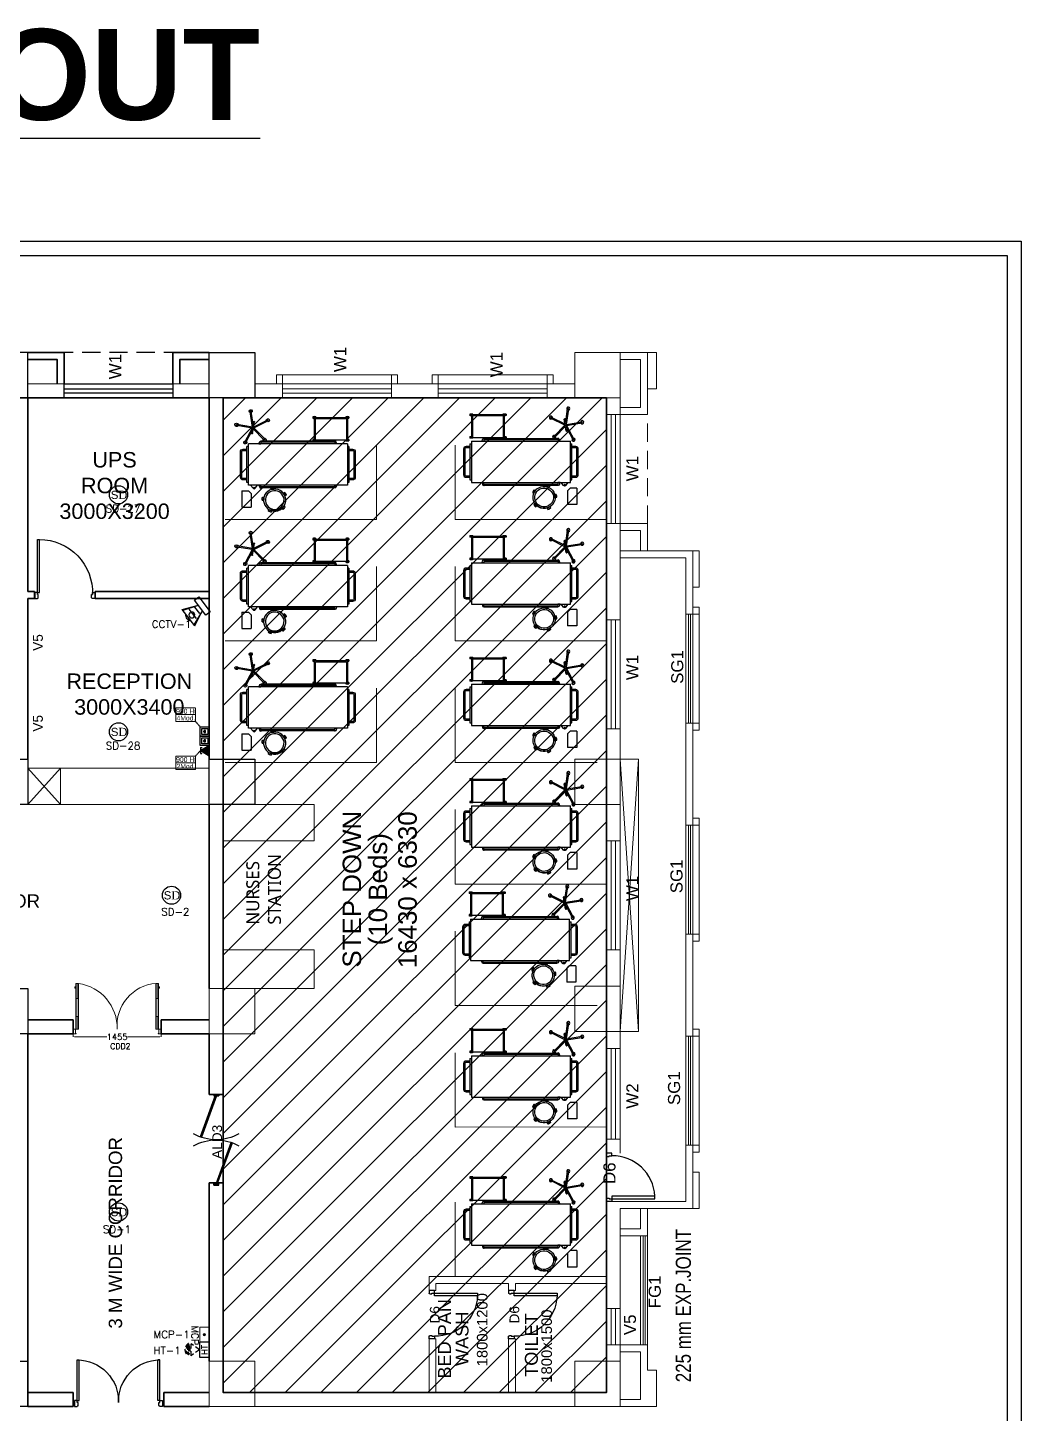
# Model space of a CAD drawing. Extents: x 3505867 to 3988380, y -625948 to -590408.
# Drawn here: x 3777649 to 3794064, y -613296 to -590408 of the extents above; entities that cross this region are included whole.
import ezdxf
from ezdxf.enums import TextEntityAlignment as Align

# ---------------------------------------------------------------- set-up
doc = ezdxf.new("R2010")
doc.units = 0
doc.header["$LTSCALE"] = 6
doc.header["$MEASUREMENT"] = 0
for name, pattern in [('1', [0]), ('CONTINU', [0]), ('DASHED2', [0.375, 0.25, -0.125]), ('HIDDEN', [0.375, 0.25, -0.125])]:
    doc.linetypes.add(name, pattern=pattern)
doc.layers.get('0').update_dxf_attribs({"linetype": 'CONTINUOUS'})
doc.layers.get('Defpoints').update_dxf_attribs({"linetype": 'CONTINUOUS'})
for name, color, linetype, lineweight in [('1200 Door', 144, 'CONTINUOUS', 5), ('D.F', 251, 'CONTINUOUS', 5), ('Double Leaf Door', 4, 'CONTINUOUS', 18), ('FA-BELOW SMOKE DERECTOR', 1, 'CONTINUOUS', 25), ('FA-MNUAL CALL POINT', 10, 'CONTINUOUS', 20), ('WALL', 10, 'CONTINUOUS', 35)]:
    doc.layers.add(name, color=color, linetype=linetype, lineweight=lineweight)
for name, color, linetype in [('Bed', 33, 'CONTINUOUS'), ('Chajja', 7, 'CONTINUOUS'), ('COL', 5, 'CONTINUOUS'), ('DIM', 7, 'CONTINUOUS'), ('DOOR', 44, 'CONTINUOUS'), ('ELE-TEL POINT', 4, 'CONTINUOUS'), ('ELE.LAN POINT', 3, 'CONTINUOUS'), ('FA-ELECTRONIC HOOTER', 6, 'CONTINUOUS'), ('FA-FIRE TEXT', 7, 'CONTINUOUS'), ('FUR', 21, 'CONTINUOUS'), ('JOINERY', 7, 'CONTINUOUS'), ('LV.CC CEMARA', 66, 'CONTINUOUS'), ('Staircase', 7, 'CONTINUOUS'), ('TEXT', 5, 'CONTINUOUS'), ('TITLE', 7, 'CONTINUOUS'), ('Window', 161, 'CONTINUOUS')]:
    doc.layers.add(name, color=color, linetype=linetype)
doc.layers.add('CFT_LOOPING', color=7, linetype='1', lineweight=0, true_color=0xd6d600)
doc.styles.add('ARI', font='')
doc.styles.add('ARIAL', font='')
doc.styles.add('PDF Times New Roman', font='')
doc.styles.add('ROMANS', font='romans.shx')
doc.styles.get("Standard").update_dxf_attribs({"font": 'SIMPLEX'})
doc.styles.get('ARI').set_extended_font_data('Arial')
doc.styles.get('ARIAL').set_extended_font_data('Arial')
doc.styles.get('PDF Times New Roman').set_extended_font_data('Times New Roman')
doc.linetypes.add('ZIGZAG', pattern='A,0.0001,-0.2,[131,ltypeshp.shx,S=0.2,R=0,X=-0.2,Y=0],-0.4,[131,ltypeshp.shx,S=0.2,R=180,X=0.2,Y=0],-0.2', length=0.8001)
doc.dimstyles.new('AEPL1', dxfattribs={"dimtxt": 100, "dimasz": 25, "dimexe": 1.25, "dimexo": 50, "dimtad": 0, "dimdec": 0, "dimtxsty": 'ROMANS', "dimcen": 2.5, "dimclrd": 250, "dimclre": 250, "dimadec": 0, "dimazin": 0, "dimtfac": 1, "dimtdec": 0, "dimtmove": 0, "dimatfit": 3, "dimfxl": 1, "dimlwd": 0, "dimlwe": 0, "dimarcsym": 0})

# ---------------------------------------------------------------- blocks, each defined once
blk = doc.blocks.new('Z$W@#5624')
at = {"layer": 'DOOR'}
for p, q in [((1770, 446), (949, 745)), ((1779, 470), (957, 769)), ((1122, 709), (1113, 685)), ((1610, 518), (1117, 697)), ((0, 499), (25, 499)), ((0, 400), (0, 499)), ((0, 400), (25, 400)), ((19, 429), (28, 453)), ((19, 429), (840, 130)), ((25, 400), (25, 499)), ((28, 453), (849, 154)), ((183, 369), (192, 393)), ((188, 381), (680, 202)), ((1614, 529), (1606, 506)), ((1779, 470), (1770, 446)), ((1798, 499), (1773, 499)), ((1773, 400), (1773, 499)), ((1798, 400), (1773, 400)), ((1798, 400), (1798, 499)), ((685, 214), (676, 190))]:
    blk.add_line(p, q, dxfattribs=at)
at = {"layer": 'DOOR', "color": 145, "extrusion": (0, 0, -1)}
for centre, start_param, end_param in [((0, 449), -0.523599, 0.523599), ((1798, 449), 2.617994, 3.665191)]:
    blk.add_ellipse(centre, major_axis=(899, 0), ratio=1, start_param=start_param, end_param=end_param, dxfattribs=at)
blk = doc.blocks.new('A$C19B8274B')
at = {"layer": 'DOOR'}
for p, q in [((-45, 925), (-80, 925)), ((-80, 50), (-80, 925)), ((-45, 50), (-45, 925)), ((-45, 50), (-80, 50)), ((-955, -50), (-955, -47.5)), ((-940, -35), (-942.5, -35)), ((-60, -35), (-57.5, -35)), ((-45, -50), (-45, -47.5))]:
    blk.add_line(p, q, dxfattribs=at)
for points in [[(-940, 15), (-955, 15), (-955, 50), (-1000, 50), (-1000, -50), (-955, -50)], [(-940, -35), (-940, 15)], [(-60, 15), (-45, 15), (-45, 50), (0, 50), (0, -50), (-45, -50)], [(-60, -35), (-60, 15)]]:
    blk.add_lwpolyline(points, dxfattribs=at)
at = {"layer": 'DOOR', "color": 145}
blk.add_arc((-80, 50), 875, 90, 182.29244, dxfattribs=at)
at = {"layer": 'DOOR'}
for centre, start, end in [((-955, -35), 270, 0), ((-45, -35), 180, 270)]:
    blk.add_arc(centre, 12.5, start, end, dxfattribs=at)
blk = doc.blocks.new('A$C6969112B')
at = {"layer": 'Bed', "color": 8}
for p, q in [((387, 1872), (116, 1872)), ((116, 1872), (116, 1719)), ((387, 1872), (387, 1762)), ((1421, 1704), (1464, 1956)), ((1438, 1701), (1481, 1953)), ((343, 1719), (116, 1719)), ((343, 1719), (387, 1762)), ((428, 1689), (478, 1729)), ((428, 1654), (478, 1615)), ((478, 1766), (1160, 1766)), ((478, 131), (478, 1766)), ((521, 1793), (1116, 1793)), ((521, 1766), (521, 1793)), ((1116, 1766), (1116, 1793)), ((1160, 131), (1160, 1766)), ((1374, 1709), (1186, 1807)), ((1421, 1704), (1194, 1823)), ((1409, 1685), (1229, 1510)), ((1425, 1676), (1242, 1497)), ((1324, 1707), (1324, 1710)), ((1329, 1699), (1522, 1666)), ((1332, 1716), (1525, 1683)), ((1340, 1697), (1343, 1714)), ((1425, 1676), (1538, 1447)), ((1438, 1701), (1691, 1738)), ((1443, 1679), (1554, 1454)), ((1483, 1690), (1694, 1721)), ((1512, 1667), (1515, 1685)), ((1530, 1671), (1531, 1675)), ((55, 1439), (34, 1391)), ((54, 1382), (34, 1391)), ((75, 1430), (54, 1382)), ((75, 1430), (55, 1439)), ((72, 1402), (64, 1406)), ((229, 1539), (227, 1517)), ((227, 1517), (279, 1511)), ((229, 1539), (281, 1533)), ((281, 1533), (279, 1511)), ((429, 1399), (408, 1396)), ((408, 1396), (414, 1344)), ((429, 1399), (436, 1347)), ((432, 1559), (432, 1557)), ((434, 343), (434, 1557)), ((451, 343), (451, 1557)), ((453, 1559), (453, 1557)), ((476, 1595), (476, 1561)), ((1162, 1595), (1162, 1561)), ((1185, 1559), (1185, 1557)), ((1186, 343), (1186, 1557)), ((1204, 343), (1204, 1557)), ((1205, 1559), (1205, 1557)), ((76, 1196), (91, 1212)), ((116, 1161), (76, 1196)), ((130, 1178), (91, 1212)), ((120, 1198), (114, 1191)), ((116, 1161), (130, 1178)), ((347, 1187), (301, 1160)), ((313, 1141), (301, 1160)), ((358, 1168), (313, 1141)), ((358, 1168), (347, 1187)), ((436, 1347), (414, 1344)), ((1234, 703), (1212, 703)), ((1212, 703), (1212, 650)), ((1234, 703), (1234, 676)), ((1605, 703), (1583, 703)), ((1583, 703), (1583, 676)), ((1605, 703), (1605, 650)), ((1223, 650), (1212, 650)), ((1223, 131), (1223, 676)), ((1223, 676), (1594, 676)), ((1223, 659), (1577, 659)), ((1577, 659), (1577, 148)), ((1594, 676), (1594, 131)), ((1605, 650), (1594, 650)), ((432, 340), (432, 343)), ((453, 340), (453, 343)), ((476, 304), (476, 339)), ((1162, 304), (1162, 339)), ((1185, 340), (1185, 343)), ((1205, 340), (1205, 343)), ((1160, 131), (478, 131)), ((521, 105), (521, 131)), ((1116, 105), (521, 105)), ((1116, 105), (1116, 131)), ((1223, 157), (1212, 157)), ((1212, 157), (1212, 105)), ((1234, 105), (1212, 105)), ((1577, 148), (1223, 148)), ((1594, 131), (1223, 131)), ((1234, 131), (1234, 105)), ((1583, 131), (1583, 105)), ((1605, 105), (1583, 105)), ((1605, 157), (1594, 157)), ((1605, 157), (1605, 105))]:
    blk.add_line(p, q, dxfattribs=at)
for points in [[(565, 1793), (565, 1854, -0.414214), (608, 1897), (1029, 1897, -0.414214), (1073, 1854), (1073, 1793)], [(587, 1793), (587, 1854, -0.414214), (608, 1875), (1029, 1875, -0.414214), (1051, 1854), (1051, 1793)], [(476, 1593), (451, 1585, 0.318781), (430, 1563), (430, 1559), (455, 1559), (455, 1563), (476, 1563)], [(1162, 1593), (1186, 1585, -0.318781), (1208, 1563), (1208, 1559), (1182, 1559), (1182, 1563), (1162, 1563)], [(476, 307), (451, 314, -0.318781), (430, 336), (430, 340), (455, 340), (455, 336), (476, 336)], [(1162, 307), (1186, 314, 0.318781), (1208, 336), (1208, 340), (1182, 340), (1182, 336), (1162, 336)], [(1073, 105), (1073, 44, -0.414214), (1029, 0), (608, 0, -0.414214), (565, 44), (565, 105)], [(1051, 105), (1051, 44, -0.414214), (1029, 22), (608, 22, -0.414214), (587, 44), (587, 105)]]:
    blk.add_lwpolyline(points, format="xyb", dxfattribs=at)
for points in [[(432, 1557), (453, 1557)], [(476, 1595), (478, 1595)], [(476, 1561), (478, 1561)], [(1162, 1595), (1160, 1595)], [(1162, 1561), (1160, 1561)], [(1205, 1557), (1185, 1557)], [(432, 343), (453, 343)], [(476, 339), (478, 339)], [(476, 304), (478, 304)], [(1162, 339), (1160, 339)], [(1162, 304), (1160, 304)], [(1205, 343), (1185, 343)]]:
    blk.add_lwpolyline(points, dxfattribs=at)
blk.add_circle((435, 1672), 9.27, dxfattribs=at)
for centre, radius, start, end in [((441, 1672), 21.4, 125.427, 234.573), ((1289, 676), 80.7, 161.0754, 198.9246), ((1158, 676), 80.7, 0, 18.9246), ((1660, 676), 80.7, 161.0754, 180), ((1529, 676), 80.7, 341.0754, 18.9246), ((1289, 131), 80.7, 161.0754, 198.9246), ((1158, 131), 80.7, 341.0754, 0), ((1660, 131), 80.7, 180, 198.9246), ((1529, 131), 80.7, 341.0754, 18.9246)]:
    blk.add_arc(centre, radius, start, end, dxfattribs=at)
at = {"layer": 'Bed', "color": 8, "extrusion": (0, 0, -1)}
for centre, major_axis, start_param, end_param in [((1184, 1818), (18.5, 18.5), 1.608733, 7.212244), ((1474, 1962), (18.5, 18.5), 2.86537, 8.468881), ((1471, 1955), (4.94, 4.94), 4.096329, 5.660611), ((1427, 1691), (194, 194), -0.622575, -0.609545), ((1474, 1954), (4.94, 4.94), -0.609545, 0.954736), ((1189, 1814), (4.94, 4.94), 2.839692, 4.403974), ((1427, 1691), (194, 194), 4.403974, 4.417003), ((1191, 1817), (4.94, 4.94), 4.417003, 5.981285), ((1331, 1705), (4.94, 4.94), 2.525533, 4.096329), ((1331, 1709), (4.94, 4.94), 4.096329, 5.667125), ((1523, 1672), (4.94, 4.94), 0.954736, 2.525533), ((1524, 1676), (4.94, 4.94), -0.61606, 0.954736), ((1699, 1730), (18.5, 18.5), 4.122007, 9.725518), ((1692, 1731), (4.94, 4.94), -0.930219, 0.634062), ((1693, 1728), (4.94, 4.94), 0.647092, 2.211374), ((1427, 1691), (-194, 194), 2.204859, 2.217888), ((114, 1384), (-57.1, 57.1), 5.588367, 6.248962), ((232, 1332), (-182, 20), -0.000636, 6.282549), ((232, 1332), (-123, 123), 4.624291, 5.911682), ((-5, 1437), (-57.1, 57.1), 2.446775, 3.107369), ((232, 1332), (-154, 17), -0.00023, 6.282955), ((261, 1590), (-57.1, 57.1), 3.707499, 4.368094), ((247, 1460), (-57.1, 57.1), 0.565907, 1.226501), ((487, 1380), (-57.1, 57.1), 5.038602, 5.699197), ((357, 1363), (-57.1, 57.1), 1.897009, 2.557604), ((1230, 1499), (18.5, 18.5), 0.352096, 5.955607), ((1234, 1505), (4.94, 4.94), 3.160366, 4.724648), ((1427, 1691), (-194, 194), 4.718133, 4.731162), ((1237, 1502), (4.94, 4.94), 1.583055, 3.147337), ((1549, 1444), (18.5, 18.5), -0.904541, 4.69897), ((1544, 1450), (4.94, 4.94), 1.903729, 3.468011), ((1427, 1691), (194, 194), 1.8907, 1.903729), ((1547, 1451), (4.94, 4.94), 0.326418, 1.8907), ((146, 1236), (-57.1, 57.1), 4.308534, 4.969129), ((61, 1137), (-57.1, 57.1), 1.166941, 1.827536), ((363, 1107), (-57.1, 57.1), 6.205277, 6.865872), ((296, 1220), (-57.1, 57.1), 3.063684, 3.724279)]:
    blk.add_ellipse(centre, major_axis=major_axis, ratio=1, start_param=start_param, end_param=end_param, dxfattribs=at)
blk = doc.blocks.new('1000')
at = {"layer": 'DOOR'}
for p, q in [((0, -111, 0), (0, 0)), ((0, 0), (55, 0, 0)), ((945, 0, 0), (945, -2, 0)), ((1000, 0), (945, 0, 0)), ((1000, -111, 0), (1000, 0)), ((55, -111, 0), (0, -111, 0)), ((55, 0, 0), (55, -3, 0)), ((70, -55, 0), (55, -55, 0)), ((55, -55, 0), (55, -111, 0)), ((55, -111, 0), (55, -1001, 0)), ((111, -111, 0), (55, -111, 0)), ((70, -15, 0), (68, -15, 0)), ((70, -15, 0), (70, -55, 0)), ((111, -1001, 0), (111, -111, 0)), ((930, -15, 0), (930, -55, 0)), ((930, -15, 0), (932, -15, 0)), ((930, -55, 0), (945, -55, 0)), ((945, -55, 0), (945, -111, 0)), ((945, -111, 0), (1000, -111, 0)), ((55, -1001, 0), (111, -1001, 0))]:
    blk.add_line(p, q, dxfattribs=at)
for centre, start_param, end_param in [((55, -15, 0), 3.926897, 5.497693), ((945, -15, 0), -0.785492, 0.785304)]:
    blk.add_ellipse(centre, major_axis=(-8.84, 8.84, 0), ratio=1, start_param=start_param, end_param=end_param, dxfattribs=at)
at = {"layer": 'DOOR', "color": 145}
blk.add_ellipse((71, -128, 0), major_axis=(597, 637, 0), ratio=0.999944, start_param=3.940126, end_param=5.484659, dxfattribs=at)
blk = doc.blocks.new('21500')
at = {"layer": 'DOOR'}
for p, q in [((68, 100), (68, 770)), ((68, 770), (102, 770)), ((102, 100), (102, 770)), ((1398, 100), (1398, 770)), ((1432, 770), (1398, 770)), ((1432, 100), (1432, 770)), ((68, 100), (102, 100)), ((68, 0), (68, 2)), ((82, 15), (80, 15)), ((1432, 100), (1398, 100)), ((1418, 15), (1420, 15)), ((1432, 0), (1432, 2))]:
    blk.add_line(p, q, dxfattribs=at)
for points in [[(82, 65), (68, 65), (68, 100), (22, 100), (22, 0), (68, 0)], [(82, 15), (82, 65)], [(1418, 65), (1432, 65), (1432, 100), (1478, 100), (1478, 0), (1432, 0)], [(1418, 15), (1418, 65)]]:
    blk.add_lwpolyline(points, dxfattribs=at)
at = {"layer": 'DOOR', "color": 145}
for centre, start, end in [((64, 84), 358.4209, 89.721), ((1436, 84), 90.279, 181.5791)]:
    blk.add_arc(centre, 686, start, end, dxfattribs=at)
at = {"layer": 'DOOR'}
for centre, start, end in [((68, 15), 270, 0), ((1432, 15), 180, 270)]:
    blk.add_arc(centre, 12.5, start, end, dxfattribs=at)
blk = doc.blocks.new('*D131')
at = {"layer": 'Defpoints', "color": 0, "linetype": 'ByBlock'}
for p in [(-8510, 7025), (-7055, 7025), (-7055, 6860)]:
    blk.add_point(p, dxfattribs=at)
at = {"layer": 'DIM', "color": 250, "linetype": 'ByBlock', "lineweight": 0}
for p, q in [((-8510, 6975), (-8510, 6859)), ((-7055, 6975), (-7055, 6859)), ((-8485, 6860), (-7952, 6860)), ((-7080, 6860), (-7613, 6860))]:
    blk.add_line(p, q, dxfattribs=at)
at = {"layer": 'DIM', "color": 250, "linetype": 'ByBlock'}
for points in [[(-8485, 6864), (-8485, 6856), (-8510, 6860)], [(-7080, 6856), (-7080, 6864), (-7055, 6860)]]:
    blk.add_solid(points, dxfattribs=at)
at = {"layer": 'DIM', "color": 0, "linetype": 'ByBlock', "insert": (-7783, 6860), "char_height": 100, "attachment_point": 5, "style": 'ROMANS'}
blk.add_mtext('1455', dxfattribs=at)
blk = doc.blocks.new('2000x80')
at = {"layer": 'Double Leaf Door'}
for points in [[(104210, -25358), (104215, -25358), (104215, -25061), (104210, -25061)], [(104254, -25061), (104249, -25061), (104249, -25358), (104254, -25358)], [(105533, -25061), (105538, -25061), (105538, -25358), (105533, -25358)], [(105577, -25358), (105572, -25358), (105572, -25061), (105577, -25061)]]:
    blk.add_hatch(color=6, dxfattribs=at).paths.add_polyline_path(points)
at = {"layer": 'Double Leaf Door', "color": 8}
for p, q in [((104196, -24871), (104196, -24888)), ((104210, -24869), (104198, -24869)), ((104198, -24890), (104210, -24890)), ((104210, -25567), (104210, -24813)), ((104210, -24813), (104254, -24813)), ((104210, -24869), (104210, -24890)), ((104232, -25061), (104232, -24813)), ((104254, -24813), (104254, -25567)), ((105577, -24813), (105533, -24813)), ((105533, -24813), (105533, -25567)), ((105555, -25061), (105555, -24813)), ((105577, -25567), (105577, -24813)), ((105577, -24869), (105589, -24869)), ((105577, -24869), (105577, -24890)), ((105589, -24890), (105577, -24890)), ((105591, -24871), (105591, -24888)), ((104232, -25567), (104232, -25358)), ((105555, -25567), (105555, -25358)), ((104166, -25567), (104166, -25647)), ((104206, -25567), (104166, -25567)), ((104168, -25569), (104168, -25645)), ((104204, -25569), (104168, -25569)), ((104204, -25644), (104204, -25569)), ((104206, -25642), (104206, -25567)), ((104254, -25567), (104210, -25567)), ((105533, -25567), (105577, -25567)), ((105581, -25642), (105581, -25567)), ((105581, -25567), (105621, -25567)), ((105583, -25644), (105583, -25569)), ((105583, -25569), (105619, -25569)), ((105619, -25569), (105619, -25645)), ((105621, -25567), (105621, -25647)), ((104166, -25647), (104206, -25647)), ((104168, -25645), (104206, -25645)), ((104216, -25644), (104204, -25644)), ((104218, -25642), (104206, -25642)), ((104206, -25645), (104216, -25645)), ((104206, -25647), (104218, -25647)), ((104216, -25645), (104216, -25644)), ((104218, -25647), (104218, -25642)), ((105569, -25647), (105569, -25642)), ((105569, -25642), (105581, -25642)), ((105581, -25647), (105569, -25647)), ((105571, -25645), (105571, -25644)), ((105571, -25644), (105583, -25644)), ((105581, -25645), (105571, -25645)), ((105619, -25645), (105581, -25645)), ((105621, -25647), (105581, -25647))]:
    blk.add_line(p, q, dxfattribs=at)
at = {"layer": 'Double Leaf Door', "color": 6}
for p, q in [((104254, -25061), (104210, -25061)), ((104210, -25061), (104210, -25358)), ((104215, -25358), (104215, -25061)), ((104249, -25358), (104249, -25061)), ((104254, -25358), (104254, -25061)), ((105533, -25358), (105533, -25061)), ((105533, -25061), (105577, -25061)), ((105538, -25358), (105538, -25061)), ((105572, -25358), (105572, -25061)), ((105577, -25061), (105577, -25358)), ((104210, -25358), (104254, -25358)), ((105577, -25358), (105533, -25358))]:
    blk.add_line(p, q, dxfattribs=at)
at = {"layer": 'Double Leaf Door', "color": 6, "ltscale": 100}
for p, q in [((104249, -25061), (104249, -25358)), ((105538, -25061), (105538, -25358))]:
    blk.add_line(p, q, dxfattribs=at)
at = {"layer": 'Double Leaf Door', "color": 6}
for points in [[(104210, -25061), (104210, -25358), (104215, -25358), (104215, -25061), (104210, -25061)], [(104254, -25061), (104254, -25358), (104249, -25358), (104249, -25061), (104254, -25061)], [(105533, -25061), (105533, -25358), (105538, -25358), (105538, -25061), (105533, -25061)], [(105577, -25061), (105577, -25358), (105572, -25358), (105572, -25061), (105577, -25061)]]:
    blk.add_lwpolyline(points, dxfattribs=at)
at = {"layer": 'Double Leaf Door', "ltscale": 5000}
for points in [[(104210, -25061), (104210, -25358), (104215, -25358), (104215, -25061), (104210, -25061)], [(105577, -25061), (105577, -25358), (105572, -25358), (105572, -25061), (105577, -25061)]]:
    blk.add_lwpolyline(points, dxfattribs=at)
at = {"layer": 'Double Leaf Door', "color": 8}
for centre, radius, start, end in [((104196, -24880), 3.72, 90, 270), ((104198, -24871), 1.98, 90, 180), ((104198, -24888), 1.98, 180, 270), ((104144, -25555), 750, 359.0321, 81.5724), ((105589, -25509), 698, 94.5944, 184.8011), ((105589, -24871), 1.98, 0, 90), ((105589, -24888), 1.98, 270, 0), ((105591, -24880), 3.72, 270, 90)]:
    blk.add_arc(centre, radius, start, end, dxfattribs=at)
blk = doc.blocks.new('CC CEMARA')
at = {"layer": 'LV.CC CEMARA', "linetype": 'ByBlock'}
for p, q in [((94, -242), (19, -67)), ((19, -67), (104, -231)), ((47, -104), (105, -35)), ((240, -67), (65, -12)), ((232, -76), (65, -12)), ((81, -159), (163, -62)), ((94, -242), (240, -67))]:
    blk.add_line(p, q, dxfattribs=at)
blk.add_lwpolyline([(111, 43), (66, 80), (-66, -80), (-22, -117)], close=True, dxfattribs=at)
blk.add_circle((133, -123), 32.9, dxfattribs=at)
blk.add_arc((132, -124), 66.7, 275.3702, 5.5412, dxfattribs=at)
blk = doc.blocks.new('tel')
at = {"layer": 'ELE-TEL POINT', "ltscale": 30}
h = blk.add_hatch(dxfattribs=at)
h.set_pattern_fill('ANSI31', color=4, scale=19.025387, style=0)
h.set_pattern_definition([(45, (-98.626, 0.184), (-42.7132, 42.7132), [])])
h.paths.add_polyline_path([(-99, 0), (840, 1654), (1778, -3)])
at = {"layer": 'ELE-TEL POINT', "color": 4, "ltscale": 30}
for p, q in [((-99, 0), (840, 1654)), ((1778, -3), (-99, 0)), ((840, 1654), (1778, -3))]:
    blk.add_line(p, q, dxfattribs=at)
at = {"layer": 'ELE-TEL POINT', "color": 4, "ltscale": 12}
for p, q in [((276, 1648), (275, 1398)), ((1404, 1646), (1403, 1396))]:
    blk.add_line(p, q, dxfattribs=at)
at = {"layer": 'ELE-TEL POINT', "color": 4, "linetype": 'Continuous', "ltscale": 12}
blk.add_line((276, 1648), (1404, 1646), dxfattribs=at)
at = {"layer": 'ELE-TEL POINT', "color": 4, "ltscale": 30, "const_width": 95.1}
for points in [[(227, 1363, 1), (323, 1363, 1)], [(1355, 1361, 1), (1451, 1361, 1)]]:
    blk.add_lwpolyline(points, format="xyb", close=True, dxfattribs=at)
blk = doc.blocks.new('Voice')
at = {"layer": 'ELE.LAN POINT', "color": 6}
for points in [[(0, -32), (128, -32), (128, 92), (0, 92)], [(22, -10), (106, -10), (106, 70), (22, 70)], [(77, 21), (70, 21), (70, 12), (58, 12), (58, 21), (51, 21), (51, 39), (77, 39)], [(76, 23), (68, 23), (68, 13), (59, 13), (59, 23), (52, 23), (52, 37), (76, 37)]]:
    blk.add_lwpolyline(points, close=True, dxfattribs=at)
blk = doc.blocks.new('SMOKE DETECTOR')
at = {"layer": 'FA-BELOW SMOKE DERECTOR', "color": 7}
blk.add_circle((931029, -118294), 166, dxfattribs=at)
at = {"layer": 'FA-BELOW SMOKE DERECTOR', "insert": (930887, -118373), "char_height": 150, "attachment_point": 7, "style": 'PDF Times New Roman'}
blk.add_mtext('{\\fArial|b0|i0|c0|p34;S}D', dxfattribs=at)
blk = doc.blocks.new('MCP')
at = {"layer": 'FA-MNUAL CALL POINT'}
h = blk.add_hatch(color=256, dxfattribs=at)
h.set_gradient(color1=(255, 0, 0), color2=(255, 39, 39), centered=1, one_color=1, tint=0.57958)
h.paths.add_polyline_path([(417504, 744464, 1), (417478, 744464, 1)])
blk.add_lwpolyline([(417408, 744516), (417574, 744516), (417574, 744412), (417408, 744412)], close=True, dxfattribs=at)
blk.add_circle((417490, 744464), 13, dxfattribs=at)
at = {"layer": 'FA-MNUAL CALL POINT', "insert": (417500, 744322), "char_height": 75, "width": 244.76, "attachment_point": 8}
blk.add_mtext('MCP', dxfattribs=at)
blk = doc.blocks.new('110DB FIRE HOOTER')
at = {"layer": 'FA-ELECTRONIC HOOTER', "color": 53, "linetype": 'DASHED2'}
for p, q in [((-0.238, 0), (-0.238, -0.311)), ((0.238, 0), (-0.238, 0)), ((-0.238, -0.311), (0.238, -0.311)), ((0.238, -0.311), (0.238, 0))]:
    blk.add_line(p, q, dxfattribs=at)
at = {"layer": 'FA-ELECTRONIC HOOTER', "color": 53, "linetype": 'DASHED2', "ltscale": 0.1}
for p, q in [((0, -0.311), (-0.19, -0.576)), ((0, -0.311), (0.19, -0.576)), ((0.19, -0.576), (-0.19, -0.576))]:
    blk.add_line(p, q, dxfattribs=at)
for radius, start, end in [(0.231, 210.2007, 319.4187), (0.193, 212.22, 327.78), (0.155, 215.2483, 324.7517), (0.118, 220.3172, 319.6828), (0.08, 230.7147, 309.2853)]:
    blk.add_arc((0, -0.536), radius, start, end, dxfattribs=at)
at = {"layer": 'FA-ELECTRONIC HOOTER', "color": 53, "insert": (0.165, -0.247), "char_height": 0.1942, "width": 0.36807, "attachment_point": 1, "rotation": 180}
blk.add_mtext('HT', dxfattribs=at)
blk = doc.blocks.new('CIVIL IVF')
at = {"layer": 'D.F', "linetype": 'ByBlock'}
h = blk.add_hatch(dxfattribs=at)
h.set_pattern_fill('ANSI31', color=8, scale=3333, style=0)
h.set_pattern_definition([(45, (-3042382.2, 734918.8), (-294.59836, 294.59836), [])])
h.paths.add_polyline_path([(-6030, 17415.2), (300, 17415.2), (300, 985.2), (-6030, 985.2)])
at = {"layer": 'Chajja', "color": 8, "linetype": 'HIDDEN', "ltscale": 200}
blk.add_line((-6260, 18165.2), (-9260, 18165.2), dxfattribs=at)
blk.add_line((-6260, 18165.2), (-9260, 18165.2), dxfattribs=at)
at = {"layer": 'COL', "color": 8}
for points in [[(-10010, 17415.2), (-9260, 17415.2), (-9260, 18165.2), (-10010, 18165.2)], [(-5510, 17415.2), (-6260, 17415.2), (-6260, 18165.2), (-5510, 18165.2)], [(-6260, 10700.2), (-6260, 11450.2), (-5510, 11450.2), (-5510, 10700.2)], [(-9260, 1505), (-9260, 755), (-10010, 755), (-10010, 1505)]]:
    blk.add_lwpolyline(points, close=True, dxfattribs=at)
at = {"layer": 'COL', "color": 8, "elevation": 0}
for points in [[(-10010, 10700.2), (-10010, 11450.2), (-9260, 11450.2), (-9260, 10700.2)], [(-10010, 7660.2), (-9260, 7660.2), (-9260, 6910.2), (-10010, 6910.2)]]:
    blk.add_lwpolyline(points, close=True, dxfattribs=at)
at = {"layer": 'D.F', "color": 8, "linetype": 'ByBlock'}
for p, q in [((530, 18165.2), (1130, 18165.2)), ((980, 17140.5, -188437.6), (980, 18165.2, -101230.8)), ((1130, 17565.2, -152397.2), (1130, 18165.2, -101230.8)), ((530, 18050.2), (865, 18050.2)), ((865, 17255.5, -188437.6), (865, 18050.2, -101230.8)), ((-3250, 17795.2), (-5050, 17795.2)), ((-680, 17795.2, -101230.8), (-2480, 17795.2, -101230.8)), ((980, 17565.2), (1130, 17565.2)), ((530, 17255.5, -87206.9), (865, 17255.5, -169035.1)), ((530, 17140.5, -87206.9), (980, 17140.5, -188437.6)), ((530, 15340.2, 4.1), (980, 15340.2, -101226.7)), ((980, 14890.2, -101228.5), (980, 15340.2, -101226.7)), ((530, 15225.2, 4.1), (865, 15225.2, -81824.1)), ((865, 14890.2, -101228.4), (865, 15225.2, -101226.7)), ((530, 14890.2, -101230.8), (1730, 14890.2, -101230.8)), ((1730, 14890.2), (1730, 4025.2)), ((530, 14775.2, -101230.8), (1615, 14775.2, -101230.8)), ((1615, 14775.2), (1615, 4140.2)), ((1730, 13843, -101230.8), (1615, 13843)), ((1830, 13843), (1830, 12043)), ((1730, 10357.7, -101230.8), (1615, 10357.7)), ((1830, 10357.7), (1830, 8557.7)), ((1830, 6872.6), (1830, 5072.6)), ((1730, 5072.6, -101230.8), (1615, 5072.6)), ((300, 4140.2, -101230.8), (1615, 4140.2, -101230.8)), ((530, 4025.2, -101230.8), (1730, 4025.2, -101230.8)), ((865, 4025.2, -101228.4), (865, 3690.2, -101226.7)), ((980, 4025.2, -101228.5), (980, 3575.2, -101226.7)), ((530, 3690.2, 4.1), (865, 3690.2, -81824.1)), ((530, 3575.2, 4.1), (980, 3575.2, -101226.7)), ((530, 1775.2, 4.1), (980, 1775.2, -101226.7)), ((530, 1660.2, 4.1), (865, 1660.2, -81824.1)), ((865, 870.2, -101230.8), (865, 1660.2, -101226.7)), ((980, 1355.2, -101228.4), (980, 1775.2, -101226.7)), ((980, 1355.2, -101230.8), (1130, 1355.2, -101230.8)), ((1130, 755.2, -253628), (1130, 1355.2, -202461.5)), ((530, 870.2, -101230.8), (865, 870.2, -101230.8)), ((530, 755.2, -101230.8), (980, 755.2, -101230.8)), ((980, 755.2, -101230.8), (1130, 755.2, -101230.8))]:
    blk.add_line(p, q, dxfattribs=at)
at = {"layer": 'D.F', "color": 8, "lineweight": 0}
for p, q in [((-220, 17645.2), (-5510, 17645.2)), ((-220, 17415.2), (-5510, 17415.2)), ((300, 11450), (300, 17415.2)), ((530, 11450), (530, 17415.2)), ((300, 7700.2), (300, 10700.2)), ((530, 7700.2), (530, 10700.2)), ((300, 6950), (300, 4940.2)), ((530, 6950), (530, 4940.2)), ((300, 4140.2), (300, 1505)), ((530, 4025.2), (530, 1505)), ((-2630, 2670.2), (-2630, 2900.2)), ((300, 2900.2), (-2630, 2900.2)), ((-2515, 2670.2), (-2515, 2785.2)), ((-1315, 2785.2), (-2515, 2785.2)), ((-1315, 2670.2), (-1315, 2785.2)), ((-1200, 2670.2), (-1200, 2785.2)), ((300, 2785.2), (-1200, 2785.2)), ((-2515, 2670.2), (-2630, 2670.2)), ((-1200, 2670.2), (-1315, 2670.2)), ((-2515, 1870.2), (-2630, 1870.2)), ((-2630, 985.2), (-2630, 1870.2)), ((-2515, 985.2), (-2515, 1870.2)), ((-1200, 1870.2), (-1315, 1870.2)), ((-1315, 985.2), (-1315, 1870.2)), ((-1200, 985.2), (-1200, 1870.2)), ((-5510, 985.2), (-220, 985.2)), ((-5510, 755.2), (-220, 755.2))]:
    blk.add_line(p, q, dxfattribs=at)
at = {"layer": 'D.F', "color": 8, "linetype": 'HIDDEN', "ltscale": 200}
for p, q in [((980, 14890.2, -101230.8), (980, 17140.5, -101230.8)), ((980, 3575.2, -101226.7), (980, 1775.2, -101226.7))]:
    blk.add_line(p, q, dxfattribs=at)
at = {"layer": 'D.F', "color": 8}
for points in [[(-220, 17415.2), (530, 17415.2), (530, 18165.2), (-220, 18165.2)], [(-220, 10700), (530, 10700), (530, 11450), (-220, 11450)], [(-6260, 7660), (-5510, 7660), (-5510, 6910), (-6260, 6910)], [(-220, 7700), (530, 7700), (530, 6950), (-220, 6950)], [(-5510, 1505), (-5510, 755), (-6260, 755), (-6260, 1505)], [(530, 1505), (530, 755), (-220, 755), (-220, 1505)]]:
    blk.add_lwpolyline(points, close=True, dxfattribs=at)
at = {"layer": 'D.F', "color": 8, "linetype": 'ByBlock'}
for points in [[(-5050, 17645.2), (-5050, 17795.2), (-5150, 17795.2), (-5150, 17645.2)], [(-3150, 17645.2), (-3150, 17795.2), (-3250, 17795.2), (-3250, 17645.2)], [(1730, 13843), (1830, 13843), (1830, 13958), (1730, 13958)], [(1730, 11928), (1830, 11928), (1830, 12043), (1730, 12043)], [(1730, 10357.7), (1830, 10357.7), (1830, 10472.7), (1730, 10472.7)], [(1730, 8442.7), (1830, 8442.7), (1830, 8557.7), (1730, 8557.7)], [(1730, 6872.6), (1830, 6872.6), (1830, 6987.6), (1730, 6987.6)], [(1730, 4957.6), (1830, 4957.6), (1830, 5072.6), (1730, 5072.6)]]:
    blk.add_lwpolyline(points, dxfattribs=at)
at = {"layer": 'D.F', "color": 8, "linetype": 'Continuous'}
for points in [[(-3250, 17645.2), (-3250, 17415.2), (-5050, 17415.2), (-5050, 17645.2)], [(-2480, 17645.2), (-2480, 17415.2), (-680, 17415.2), (-680, 17645.2)], [(-3250, 17565.2), (-3250, 17495.2), (-5050, 17495.2), (-5050, 17565.2)], [(-2480, 17565.2), (-2480, 17495.2), (-680, 17495.2), (-680, 17565.2)], [(530, 11950), (300, 11950), (300, 13750), (530, 13750)], [(450, 11950), (380, 11950), (380, 13750), (450, 13750)], [(1690, 13843), (1655, 13843), (1655, 12043), (1690, 12043)], [(1690, 10357.7), (1655, 10357.7), (1655, 8557.7), (1690, 8557.7)], [(530, 8300.2), (300, 8300.2), (300, 10100.2), (530, 10100.2)], [(450, 8300.2), (380, 8300.2), (380, 10100.2), (450, 10100.2)], [(1690, 6872.6), (1655, 6872.6), (1655, 5072.6), (1690, 5072.6)], [(530, 5170.2), (300, 5170.2), (300, 6670.2), (530, 6670.2)], [(450, 5170.2), (380, 5170.2), (380, 6670.2), (450, 6670.2)]]:
    blk.add_lwpolyline(points, close=True, dxfattribs=at)
at = {"layer": 'D.F', "color": 8, "linetype": 'ByBlock'}
for points, elevation in [([(-2480, 17645.2), (-2480, 17795.2), (-2580, 17795.2), (-2580, 17645.2)], -101230.8), ([(-580, 17645.2), (-580, 17795.2), (-680, 17795.2), (-680, 17645.2)], -101230.8), ([(1730, 14890.2), (1830, 14890.2), (1830, 14290.6), (1730, 14290.6)], -202461.5), ([(1730, 13843), (1830, 13843), (1830, 13958), (1730, 13958)], -101230.8), ([(830, 11450), (530, 6950)], 27934.8), ([(830, 6950), (530, 11450)], 27934.8), ([(1730, 10357.7), (1830, 10357.7), (1830, 10472.7), (1730, 10472.7)], -101230.8), ([(1730, 4957.6), (1830, 4957.6), (1830, 5072.6), (1730, 5072.6)], -101230.8), ([(1730, 4625.2), (1830, 4625.2), (1830, 4025.2), (1730, 4025.2)], -101230.8)]:
    blk.add_lwpolyline(points, dxfattribs=dict(at, elevation=elevation))
at = {"layer": 'D.F', "color": 8, "linetype": 'Continuous'}
for points, elevation in [([(530, 17140.2), (300, 17140.2), (300, 15340.2), (530, 15340.2)], 4.1), ([(450, 17140.2), (380, 17140.2), (380, 15340.2), (450, 15340.2)], 4.1), ([(940, 3575.2), (905, 3575.2), (905, 1775.2), (940, 1775.2)], -101227.2), ([(300, 1775.2), (530, 1775.2), (530, 2375.2), (300, 2375.2)], 4.1), ([(300, 1775.2), (530, 1775.2), (530, 2375.2), (300, 2375.2)], 4.1), ([(380, 1775.2), (450, 1775.2), (450, 2375.2), (380, 2375.2)], 4.1), ([(380, 1775.2), (450, 1775.2), (450, 2375.2), (380, 2375.2)], 4.1)]:
    blk.add_lwpolyline(points, close=True, dxfattribs=dict(at, elevation=elevation))
at = {"layer": 'D.F', "color": 8, "linetype": 'ZIGZAG', "ltscale": 10, "flags": 128}
for points in [[(-6000, 15407.7), (-3500.5, 15407.7), (-3500.5, 16636.4)], [(300, 15407.7), (-2199.5, 15407.7), (-2199.5, 16636.4)], [(-6000, 13400.2), (-3500.5, 13400.2), (-3500.5, 14628.9)], [(300, 13400.2), (-2199.5, 13400.2), (-2199.5, 14628.9)], [(-6000, 11392.7), (-3500.5, 11392.7), (-3500.5, 12621.4)], [(150, 11392.7), (-2199.5, 11392.7), (-2199.5, 12621.4)], [(300, 9385.2), (-2199.5, 9385.2), (-2199.5, 10613.9)], [(150, 7377.7), (-2199.5, 7377.7), (-2199.5, 8606.4)], [(300, 5374.2), (-2199.5, 5370.2), (-2199.5, 6598.9)], [(300, 2900.2), (-2199.5, 2900.2), (-2199.5, 4128.9)]]:
    blk.add_lwpolyline(points, dxfattribs=at)
at = {"layer": 'D.F', "color": 8, "linetype": 'ByBlock'}
for points in [[(1615, 13843), (1615, 12043), (1730, 12043), (1730, 13843)], [(1615, 10357.7), (1615, 8557.7), (1730, 8557.7), (1730, 10357.7)], [(1615, 6872.6), (1615, 5072.6), (1730, 5072.6), (1730, 6872.6)]]:
    blk.add_lwpolyline(points, close=True, dxfattribs=at)
for points, elevation in [([(530, 6950), (530, 11450), (830, 11450), (830, 6950)], 27934.8), ([(865, 3575.2), (865, 1775.2), (980, 1775.2), (980, 3575.2)], -101227.2)]:
    blk.add_lwpolyline(points, close=True, dxfattribs=dict(at, elevation=elevation))
at = {"layer": 'D.F', "color": 8, "lineweight": 0, "ltscale": 15}
for points in [[(-4530, 10100.2), (-4530, 10700.2), (-6030, 10700.2), (-6030, 10100.2)], [(-4530, 7660), (-4530, 8300), (-6030, 8300), (-6030, 7660)]]:
    blk.add_lwpolyline(points, close=True, dxfattribs=at)
at = {"layer": 'FUR', "color": 8, "lineweight": 0, "ltscale": 15, "elevation": 0}
for points in [[(-9260, 10700.2), (-9260, 11300.2), (-8720, 11300.2), (-8720, 10700.2)], [(-6260, 10700.2), (-6260, 11300.2), (-9260, 11300.2), (-9260, 10700.2)]]:
    blk.add_lwpolyline(points, close=True, dxfattribs=at)
at = {"layer": 'Staircase', "color": 8, "lineweight": 0, "elevation": 0}
for points in [[(-8720, 10700.2), (-9260, 11300.2)], [(-9260, 10700.2), (-8720, 11300.2)]]:
    blk.add_lwpolyline(points, dxfattribs=at)
at = {"layer": 'WALL', "color": 8, "lineweight": 0}
for p, q in [((-6260, 17645.2), (-9260, 17645.2)), ((-6260, 17415.2), (-9260, 17415.2)), ((-6260, 14215.2), (-6260, 17415.2)), ((-6260, 11450.2), (-6260, 14100.2))]:
    blk.add_line(p, q, dxfattribs=at)
at = {"layer": 'WALL', "color": 8, "linetype": 'ByBlock'}
for p, q in [((-9260, 17415.2), (-9260, 14215.2)), ((-9260, 14215.3), (-9260, 17415.2)), ((-6030, 11450.2), (-6030, 17415.2)), ((-9145.2, 14215.2), (-9260, 14215.2)), ((-9145.2, 14100.2), (-9145.2, 14215.2)), ((-6260, 14215.2), (-8145, 14215.2)), ((-8145, 14215.2), (-8145, 14100.2)), ((-9260, 11450.2), (-9260, 14100.3)), ((-9145.2, 14100.2), (-9260, 14100.2)), ((-9260, 14100.2), (-9260, 11450.2)), ((-6260, 14100.2), (-8145, 14100.2)), ((-6260, 7660), (-6260, 10700.2)), ((-6030, 7660), (-6030, 10700.2)), ((-8510, 7140), (-9260, 7140)), ((-8510, 7140), (-9260, 7140)), ((-8510, 6910), (-8510, 7140)), ((-8510, 6910), (-8510, 7140)), ((-7055, 6910), (-7055, 7140)), ((-6260, 7140), (-7055, 7140)), ((-7055, 6910), (-7055, 7140)), ((-6260, 7140), (-7055, 7140)), ((-9260, 755.2), (-9260, 6910.2)), ((-8510, 6910), (-9260, 6910)), ((-6260, 6910), (-7055, 6910)), ((-6260, 5909.8), (-6260, 6910)), ((-6030, 5909.8), (-6030, 6910)), ((-6030, 5909.8), (-6260, 5909.8)), ((-6030, 4449.8), (-6260, 4449.8)), ((-6260, 1505), (-6260, 4449.8)), ((-6030, 1505), (-6030, 4449.8)), ((-9260, 1505), (-9260, 1970.2)), ((-8510, 985.2), (-9260, 985.2)), ((-8510, 985.2), (-9260, 985.2)), ((-8510, 755.2), (-8510, 985.2)), ((-8510, 755.2), (-8510, 985.2)), ((-7010, 755.2), (-7010, 985.2)), ((-6260, 985.2), (-7010, 985.2)), ((-7010, 755.2), (-7010, 985.2)), ((-6260, 985.2), (-7010, 985.2)), ((-8510, 755.2), (-9260, 755.2)), ((-8510, 755.2), (-9260, 755.2)), ((-6260, 755.2), (-7010, 755.2)), ((-6260, 755.2), (-7010, 755.2))]:
    blk.add_line(p, q, dxfattribs=at)
for points in [[(-9260, 18165.2), (-8660, 18165.2), (-8660, 17645.2)], [(-9260, 18165.2), (-8660, 18165.2), (-8660, 17645.2)], [(-9260, 18050.2), (-8775, 18050.2), (-8775, 17645.2)], [(-9260, 18050.2), (-8775, 18050.2), (-8775, 17645.2)], [(-11669.8, 17415.2), (-6260, 17415.2), (-6260, 11450.2)]]:
    blk.add_lwpolyline(points, dxfattribs=at)
at = {"layer": 'WALL', "color": 8, "linetype": 'ByBlock', "elevation": 0}
for points in [[(-6260, 18165.2), (-6860, 18165.2), (-6860, 17645.2)], [(-6260, 18165.2), (-6860, 18165.2), (-6860, 17645.2)], [(-6260, 18050.2), (-6745, 18050.2), (-6745, 17645.2)], [(-6260, 18050.2), (-6745, 18050.2), (-6745, 17645.2)]]:
    blk.add_lwpolyline(points, dxfattribs=at)
at = {"layer": 'WALL', "color": 8, "linetype": 'ByBlock'}
blk.add_lwpolyline([(-6030, 17415.2), (300, 17415.2), (300, 985.2), (-6030, 985.2)], close=True, dxfattribs=at)
at = {"layer": 'Window', "color": 8, "linetype": 'Continuous'}
for points in [[(-6860, 17645.2), (-6860, 17415.2), (-8660, 17415.2), (-8660, 17645.2)], [(-6860, 17645.2), (-6860, 17415.2), (-8660, 17415.2), (-8660, 17645.2)], [(-6860, 17565.2), (-6860, 17495.2), (-8660, 17495.2), (-8660, 17565.2)], [(-6860, 17565.2), (-6860, 17495.2), (-8660, 17495.2), (-8660, 17565.2)]]:
    blk.add_lwpolyline(points, close=True, dxfattribs=at)
at = {"layer": 'D.F', "color": 8, "rotation": 90}
for p in [(-3848, 15495.9), (-3848, 13488.4), (-3848, 11480.9)]:
    blk.add_blockref('A$C6969112B', p, dxfattribs=at)
at = {"layer": 'D.F', "color": 8, "xscale": -1, "rotation": 270}
for p in [(-2061.2, 15539.5), (-2061.2, 13532), (-2061.2, 11524.5), (-2061.2, 9517), (-2074.4, 7645.6), (-2061.2, 5388.3), (-2061.2, 2941.8)]:
    blk.add_blockref('A$C6969112B', p, dxfattribs=at)
at = {"layer": 'D.F', "color": 8, "linetype": 'Continuous'}
for name, p, xscale, yscale, zscale, rotation in [('Z$W@#5624', (-6520, 5909.8), 0.8343726266175508, 0.8343726266175508, 0.8343726266175508, 270), ('1000', (300, 4140.2, -101230.8), 0.7999999984167698, 0.7999999984167698, 0.7999999984167698, 90.0000132735122), ('1000', (-2630, 2670.2), -0.7999999988824318, 0.7999999986495823, 0.7999999999883585, 89.99998672648763), ('1000', (-1315, 2670.2), -0.7999999988824318, 0.7999999986495823, 0.7999999999883585, 89.99998672648763)]:
    blk.add_blockref(name, p, dxfattribs=dict(at, xscale=xscale, yscale=yscale, zscale=zscale, rotation=rotation))
at = {"layer": 'DOOR', "color": 8, "linetype": 'Continuous', "xscale": -1, "rotation": 359.9999999999843}
blk.add_blockref('A$C19B8274B', (-9145, 14150.2), dxfattribs=at)
at = {"layer": 'DOOR', "color": 8, "linetype": 'Continuous', "xscale": -1}
blk.add_blockref('21500', (-7010, 755.2), dxfattribs=at)
blk.add_blockref('21500', (-7010, 755.2), dxfattribs=at)
at = {"layer": 'Double Leaf Door', "color": 8}
blk.add_blockref('2000x80', (-112675.9, 32557.2), dxfattribs=at)
at = {"layer": '1200 Door', "color": 8, "linetype": 'ByBlock', "style": 'ROMANS'}
blk.add_text('CDD2', height=94.18, dxfattribs=at).set_placement((-7896.2, 6659.3, -35804.4))
at = {"layer": 'D.F', "color": 8, "style": 'ARIAL', "width": 1}
for s, height, p in [('W1', 200, (-3998.9, 17841.8)), ('W1', 200, (-1415.8, 17755.1)), ('W1', 200, (829.5, 16037.7, 4.1)), ('W1', 200, (829.5, 12753.3)), ('SG1', 200, (1571.1, 12691.3)), ('SG1', 200, (1558.7, 9232.9)), ('W1', 200, (829.5, 9103.4)), ('SG1', 200, (1517.6, 5733.2)), ('W2', 200, (829.5, 5673.5)), ('ALD3', 161.2, (-6050, 4844.4)), ('D6', 200, (450.2, 4429.2, -202461.5)), ('FG1', 200, (1198.5, 2376.6)), ('D6', 161.2, (-2454.8, 2125.7)), ('D6', 161.2, (-1139.8, 2125.7)), ('V5', 200, (788.5, 1932.5, 4.1)), ('V5', 200, (788.5, 1932.5, 4.1))]:
    blk.add_text(s, height=height, rotation=90, dxfattribs=at).set_placement(p)
at = {"layer": 'D.F', "color": 8, "linetype": 'Continuous', "style": 'ARIAL'}
for s, p in [('STEP DOWN', (-3751.2, 9300)), ('16430 x 6330', (-2832.9, 9290.2)), ('(10 Beds)', (-3322.3, 9300))]:
    blk.add_text(s, height=306.13, rotation=90, dxfattribs=at).set_placement(p, align=Align.CENTER)
at = {"layer": 'D.F', "color": 8, "style": 'ARI', "width": 0.8}
blk.add_text('225 mm EXP.JOINT', height=250, rotation=90, dxfattribs=at).set_placement((1771.1, 1156, 101230.8), align=Align.BOTTOM_LEFT)
at = {"layer": 'D.F', "color": 8, "linetype": 'Continuous', "style": 'ARIAL'}
for s, p in [('1800x1200', (-1839.3, 2023, 0)), ('1800x1500', (-774.8, 1752.6, 101230.8))]:
    blk.add_text(s, height=175, rotation=90, dxfattribs=at).set_placement(p, align=Align.TOP_CENTER)
for s, p in [('BED PAN', (-2203.1, 1872.5, 0)), ('WASH', (-1914, 1872.5, 0)), ('TOILET', (-768.1, 1768.5, 101230.8))]:
    blk.add_text(s, height=214.29, rotation=90, dxfattribs=at).set_placement(p, align=Align.BOTTOM_CENTER)
at = {"layer": 'D.F', "color": 8, "linetype": 'Continuous', "insert": (-5074.5, 8713.7), "char_height": 214.291, "width": 161.6, "attachment_point": 7, "rotation": 90, "style": 'ARIAL'}
blk.add_mtext('{\\fSegoe Script|b0|i0|c0|p34;NURSES STATION}', dxfattribs=at)
at = {"layer": 'DIM', "color": 8, "char_height": 255, "width": 2294.815, "attachment_point": 5, "style": 'ARIAL'}
for s, insert in [('UPS\\PROOM 3000X3200', (-7825.2, 15966.4)), ('RECEPTION\\P3000X3400', (-7581.3, 12521.2))]:
    blk.add_mtext(s, dxfattribs=dict(at, insert=insert))
at = {"layer": 'JOINERY', "color": 8, "style": 'ARIAL', "width": 1}
for s, height, p in [('W1', 200, (-7715.7, 17722.6)), ('W1', 200, (-7715.7, 17722.6)), ('V5', 161.2, (-9010.5, 13236.9)), ('V5', 161.2, (-9010.5, 11902.8))]:
    blk.add_text(s, height=height, rotation=90, dxfattribs=at).set_placement(p)
at = {"layer": 'WALL', "color": 8, "linetype": 'Continuous', "insert": (-10638.2, 9103.3), "char_height": 220.414, "width": 4941.395, "attachment_point": 5, "style": 'ARIAL'}
blk.add_mtext('3 M WIDE CORRIDOR', dxfattribs=at)
at = {"layer": 'WALL', "color": 8, "linetype": 'Continuous', "insert": (-7809.6, 3623.9), "char_height": 220.414, "width": 4941.395, "attachment_point": 5, "rotation": 90, "style": 'ARIAL'}
blk.add_mtext('3 M WIDE CORRIDOR', dxfattribs=at)
at = {"layer": 'DIM', "color": 8, "linetype": 'ByBlock'}
dim = blk.add_linear_dim(base=(-7055, 6860), p1=(-8510, 7025), p2=(-7055, 7025), dimstyle='AEPL1', dxfattribs=at)
dim.commit()
dim.dimension.update_dxf_attribs({"geometry": '*D131', "text_midpoint": (-7782.5, 6860), "dimtype": 160})

msp = doc.modelspace()

# ---------------------------------------------------------------- linework, layer by layer
for points in [[(3794063.5, -593936.6), (3794063.5, -625948), (3748982.3, -625948), (3748982.3, -593936.6)], [(3793831.7, -594168.4), (3793831.7, -625716.2), (3749214.1, -625716.2), (3749214.1, -594168.4)]]:
    msp.add_lwpolyline(points, close=True)
at = {"layer": 'CFT_LOOPING', "color": 7, "linetype": 'DASHED2', "ltscale": 5}
for p, q in [((3780419, -601866.1), (3780499.3, -601956.6)), ((3780419, -602438.9), (3780502.4, -602349.4))]:
    msp.add_line(p, q, dxfattribs=at)
for points in [[(3780094.2, -601641.1), (3780419, -601641.1), (3780419, -601753.6), (3780094.2, -601753.6)], [(3780094.2, -601753.6), (3780419, -601753.6), (3780419, -601866.1), (3780094.2, -601866.1)], [(3780094.2, -602438.9), (3780419, -602438.9), (3780419, -602551.4), (3780094.2, -602551.4)], [(3780094.2, -602551.4), (3780419, -602551.4), (3780419, -602663.9), (3780094.2, -602663.9)]]:
    msp.add_lwpolyline(points, close=True, dxfattribs=at)

# ---------------------------------------------------------------- block references
at = {"linetype": 'ByBlock'}
msp.add_blockref('CIVIL IVF', (3786909.3, -613938.4), dxfattribs=at)
at = {"layer": 'ELE-TEL POINT', "color": 0, "ltscale": 30, "xscale": -0.08874706337416964, "yscale": 0.0887470633741702, "zscale": 0.0887470633741702, "rotation": 89.8929051788797}
msp.add_blockref('tel', (3780649.3, -602275.2), dxfattribs=at)
at = {"layer": 'ELE.LAN POINT', "color": 7, "xscale": -1.211286963933217, "yscale": 1.211286963933217, "zscale": 1.211286963933217, "rotation": 270}
for p in [(3780537.9, -602111.5), (3780537.9, -602266.4)]:
    msp.add_blockref('Voice', p, dxfattribs=at)
at = {"layer": 'FA-BELOW SMOKE DERECTOR', "color": 6, "xscale": 0.9035551315104862, "yscale": 0.9035551315104862, "zscale": 0.9035551315104862}
for p in [(2937913.5, -491238.2), (2937914, -495153.7), (2938788.9, -497853.2, 0), (2937913.5, -503085.8)]:
    msp.add_blockref('SMOKE DETECTOR', p, dxfattribs=at)
at = {"layer": 'FA-ELECTRONIC HOOTER', "color": 1, "xscale": 524.5490323392462, "yscale": 524.5490323392464, "zscale": 524.5490323392464, "rotation": 269.9999999999999}
msp.add_blockref('110DB FIRE HOOTER', (3780649.3, -612246.7), dxfattribs=at)
at = {"layer": 'FA-MNUAL CALL POINT', "xscale": 1.510701213137029, "yscale": 1.510701213137029, "zscale": 1.510701213137029, "rotation": 269.9999999999999}
msp.add_blockref('MCP', (2655906.8, 18706.7), dxfattribs=at)
at = {"layer": 'LV.CC CEMARA', "xscale": -1.500000000000001, "yscale": 1.5, "zscale": 1.5, "rotation": 357.2623958888427}
msp.add_blockref('CC CEMARA', (3780568, -599934.3), dxfattribs=at)

# ---------------------------------------------------------------- texts
at = {"layer": 'FA-FIRE TEXT', "color": 200, "linetype": 'CONTINU', "char_height": 125, "width": 349.838, "attachment_point": 1, "style": 'ROMANS'}
for s, insert in [('{\\C256;SD-27}', (3778937.7, -598290.8)), ('{\\C256;CCTV-1\\P}', (3779698.2, -600198.4)), ('{\\C256;SD-28}', (3778938.2, -602206.3)), ('{\\C256;SD-2\\P}', (3779855.4, -604949.7)), ('{\\C256;SD-1\\P}', (3778890.9, -610195)), ('{\\C256;MCP-1\\P}', (3779726, -611931.5)), ('{\\C256;HT-1\\P}', (3779726, -612196.4))]:
    msp.add_mtext(s, dxfattribs=dict(at, insert=insert))
at = {"layer": 'TEXT', "color": 7, "char_height": 80, "attachment_point": 1}
for s, insert, width in [('\\A1;{\\fArial|b0|i0|c0|p34;900 Ht\\P}', (3780101.6, -601659.2), 8957.987), ('\\A1;{\\fArial|b0|i0|c0|p34;4Mod.\\P}', (3780108.6, -601771.7), 352.575), ('\\A1;{\\fArial|b0|i0|c0|p34;900 Ht\\P}', (3780101.6, -602457), 8957.987), ('\\A1;{\\fArial|b0|i0|c0|p34;2Mod.\\P}', (3780108.6, -602569.5), 352.575)]:
    msp.add_mtext(s, dxfattribs=dict(at, insert=insert, width=width))
at = {"layer": 'TITLE', "color": 6, "insert": (3768217.3, -590430.4), "char_height": 1500, "width": 36564.74, "attachment_point": 2, "style": 'ARIAL'}
msp.add_mtext('{\\L\\fArial|b1|i0|c0|p34;LV & FA SYSTEM LAYOUT}', dxfattribs=at)

doc.saveas('drawing.dxf')
